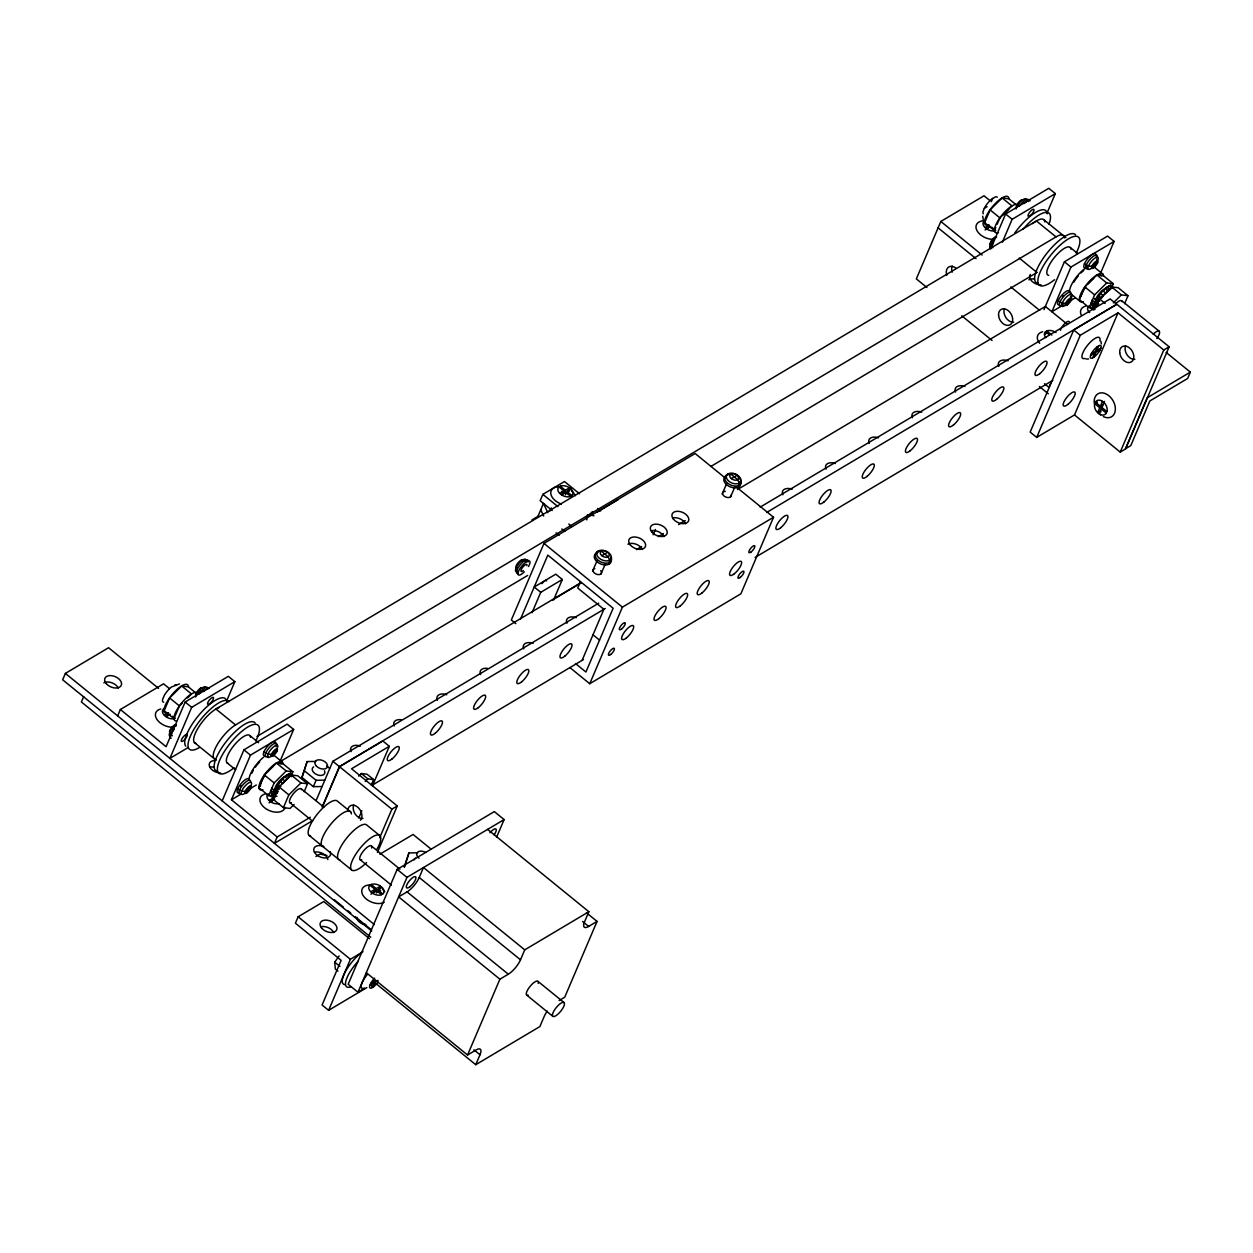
<?xml version="1.0" encoding="UTF-8"?>
<svg xmlns="http://www.w3.org/2000/svg" width="1253" height="1253" viewBox="0 0 1253 1253"><rect width="100%" height="100%" fill="white"/><g stroke="black" fill="none" stroke-linecap="round" stroke-linejoin="round"><path stroke-width="1.5" d="M275.848 791.52L274.501 791.598L277.054 793.509L276.146 793.008C273.248 790.894 284.901 772.13 275.19 790.079L278.244 791.63M1094.48 307.674L1091.911 305.763L1091.347 302.318L1093.916 304.26L1094.48 307.674L1096.61 304.965C1095.78 296.804 1103.501 288.174 1110.816 285.245L1112.084 286.843M175.984 726.114A4.73 1.535 -50.9 0 0 174.292 725.236L173.494 725.8A4.73 1.535 -50.9 0 0 170.439 729.403L169.359 734.07A7.69 2.49 -50.9 0 0 169.515 735.824M195.64 697.013L196.721 692.345A4.73 1.535 -50.9 0 1 199.76 688.743L200.558 688.195A4.73 1.535 -50.9 0 1 202.313 688.414M245.275 792.992A7.69 2.49 -50.9 0 1 243.99 793.885L242.863 794.418A7.69 2.49 -50.9 0 1 241.234 792.491L242.44 789.625A7.69 2.49 -50.9 0 1 248.689 782.874L249.817 782.342A7.69 2.49 -50.9 0 1 251.446 784.268L250.365 788.936A4.73 1.535 -50.9 0 1 246.528 793.102L245.839 793.415A4.73 1.535 -50.9 0 1 244.836 792.225L245.572 790.471A4.73 1.535 -50.9 0 1 249.425 786.32L250.114 785.991A4.73 1.535 -50.9 0 1 251.117 787.182L245.102 791.41L241.672 791.16L237.678 788.936M1016.105 208.969L1017.185 204.302A4.73 1.535 -50.9 0 1 1020.24 200.699L1021.023 200.151A4.73 1.535 -50.9 0 1 1022.62 199.932M1100.557 293.797L1103.345 295.583L1111.536 288.159L1109.344 285.574L1102.311 291.698L1102.891 290.743L1105.475 293.014M291.291 776.703L291.62 774.902L290.351 773.289L284.76 776.468L278.041 784.519L280.938 786.398M321.99 786.539L313.344 786.665L301.957 777.424L307.142 761.558L315.787 761.432M301.957 777.424L307.142 761.558M404.265 866.872L408.948 852.917L417.594 852.776M408.948 852.917L404.453 867.17M276.24 788.497L274.062 790.048L273.405 794.339L274.015 795.733L276.976 796.281M1094.135 298.512L1096.704 300.454L1094.527 302.004L1093.916 304.26L1096.187 302.38M590.962 513.965L591.447 512.211M609.224 564.069L609.71 560.169L608.222 556.802L601.268 551.148L598.401 550.975L596.162 553.45M738.784 487.01L739.27 483.11L737.766 479.742L730.812 474.088L726.646 474.918M169.969 730.342L169.703 731.157A4.73 1.535 -50.9 0 0 169.797 732.238M1016.7 205.241L1016.434 206.056A4.73 1.535 -50.9 0 0 1016.888 207.325M158.551 688.367L108.557 647.723L65.375 673.409L62.65 679.784L371.702 931.01M83.669 696.621L81.382 701.978L370.747 937.197M117.641 715.886L120.366 709.511L163.548 683.825L169.437 688.617M196.721 693.661L188.326 686.832L181.685 686.002L169.625 697.952L164.174 710.717L173.979 718.674L179.414 705.925L182.108 703.262M167.307 716.215L168.669 713.035L164.519 715.494M226.605 701.007L234.859 681.648L228.328 676.338L185.146 702.025L166.085 746.694L120.366 709.511M234.859 681.648L191.678 707.334L169.907 758.378L188.169 747.508M200.558 688.195L199.117 691.578L195.969 694.099A4.73 1.535 -50.9 0 0 196.063 695.18M222.173 800.871L243.943 749.827L287.125 724.14L293.656 729.45L279.936 761.605M310.368 817.207L277.164 836.973L231.429 799.79L250.475 755.136L293.656 729.45M246.528 793.102L249.425 786.32M291.495 774.996L292.857 771.801L283.053 763.829L276.427 763.014L264.352 774.965L258.917 787.714L268.706 795.686L275.331 796.501L272.668 794.48M272.794 756.045L276.38 748.934A4.73 1.535 -50.9 0 1 277.383 750.124L276.647 751.878A4.73 1.535 -50.9 0 1 272.794 756.045L272.105 756.373A4.73 1.535 -50.9 0 1 271.102 755.183L271.854 753.429A4.73 1.535 -50.9 0 1 275.691 749.263M268.706 795.686L274.156 782.921L286.217 770.987L292.857 771.801M269.426 794.935L273.201 798.004L271.838 801.184L269.066 802.844M273.107 800.448L274.47 797.253L271.948 795.216M304.15 791.724L307.549 783.751L297.744 775.779L291.119 774.965L279.059 786.9L273.608 799.665L283.413 807.637L290.038 808.451L294.063 804.473M283.413 807.637L288.848 794.872L300.924 782.937L307.549 783.751M277.164 836.973L274.438 843.347L312.639 820.637M313.344 786.665L316.069 780.29L324.715 780.149M316.085 800.62L332.859 761.307L598.683 603.194M322.131 807.104L339.391 766.617L605.215 608.504M322.804 806.071L339.61 766.664L382.791 740.977L389.338 746.287L372.533 785.694M369.494 938.716L323.76 901.549L298.12 916.789L295.41 923.179L341.145 960.346L322.084 1005.016L328.615 1010.325L366.816 987.599M371.248 785.114L373.613 779.554L367.082 774.244L361.303 773.524L358.687 776.124M358.781 817.943L361.835 810.769M379.659 837.818L391.876 809.156L397.279 805.945L351.545 768.778L389.338 746.287M377.419 852.51L397.279 805.945M579.544 493.776L564.461 481.528L542.862 494.371L540.153 500.746L552.213 510.551M369.98 885.276L375.007 889.348L373.645 892.543L370.888 894.188M376.276 888.612L374.913 891.791L379.064 889.332L380.426 886.137L376.276 888.612L371.248 884.524M376.433 893.029L377.795 889.849L381.946 887.375M538.023 516.22L543.457 503.455L547.874 512.728M328.615 1010.325L350.386 959.281L362.023 952.358M496.548 837.317L504.113 819.572L494.324 811.599L397.154 869.394L348.177 984.247L357.966 992.219L364.576 988.288M549.973 511.067L551.336 507.888M562.691 494.215L564.054 491.019L559.026 486.947M563.944 493.463L565.307 490.283L569.457 487.809L568.11 491.004L563.944 493.463L561.438 491.427M725.283 478.035L695.133 453.523L543.99 543.426L511.334 619.984L515.86 623.665M565.479 494.7L566.842 491.521L570.992 489.046M570.303 488.372L571.666 489.719A8.019 5.028 23.1 0 1 572.386 495.139L569.88 496.642A8.019 5.028 23.1 0 1 562.268 495.311L559.214 492.821A8.019 5.028 23.1 0 1 558.493 487.401L561.015 485.898A8.019 5.028 23.1 0 1 568.611 487.229L570.303 488.372L568.94 491.568L568.11 491.004M357.966 992.219L406.959 877.366L504.113 819.572M520.59 618.919L547.812 555.11L613.14 608.222L585.918 672.031L575.534 663.573M371.969 987.693L374.052 982.791L369.901 985.265M524.741 949.852L520.496 959.814A13.344 4.339 -50.9 0 1 508.311 974.192L499.9 979.204L398.626 896.882L407.053 891.885A13.344 4.339 -50.9 0 0 419.238 877.492L423.483 867.546L524.741 949.852L588.863 911.714L487.605 829.392M532.024 612.748L540.732 592.324L562.315 579.481L555.784 574.172L534.201 587.015L540.732 592.324M378.093 980.394L375.32 982.039L373.222 986.941L371.045 985.171M553.607 599.905L562.315 579.481M580.468 581.674L577.743 588.049L603.883 609.287L582.112 660.331M592.575 571.18L597.039 560.749M600.939 574.172L605.387 563.74M653.158 534.765L655.429 529.455M570.131 667.786L589.74 683.715L622.396 607.157L773.524 517.254L735.84 486.603M366.299 972.688L467.557 1055.01L499.9 979.204M375.994 983.621L475.748 1064.705L479.993 1054.76A13.344 4.339 -50.9 0 0 475.983 1049.998L467.557 1055.01M722.135 494.121L726.583 483.689M730.483 497.112L734.947 486.681M588.863 911.714L584.618 921.66A13.344 4.339 -50.9 0 0 588.644 926.421L597.054 921.409L586.482 912.81M597.054 921.409L564.727 997.216L559.104 1000.552M773.524 517.254L740.868 593.812L589.74 683.715M989.901 200.574L984.012 195.781L940.831 221.468L916.335 278.886L926.938 287.517M991.295 201.702L992.705 198.381M1015.791 204.474L1008.79 198.788L1002.149 197.958L990.089 209.909L984.639 222.674L994.443 230.63L995.806 227.451M997.169 224.256L999.878 217.865L1011.954 205.931L1002.149 197.958M991.123 247.922L1005.611 213.981L1048.792 188.295L1055.324 193.604L1047.069 212.963M1002.384 242.174L1012.142 219.291L1055.324 193.604M1044 309.632L1064.408 261.783L1107.589 236.097L1114.121 241.406L1100.4 273.561M1114.121 241.406L1070.939 267.093L1051.893 311.746L1063.515 304.839M1045.488 334.159L1046.85 330.98L1051.862 335.068M1066.992 305.059L1070.579 297.948A4.73 1.535 -50.9 0 1 1071.581 299.138L1070.829 300.892A4.73 1.535 -50.9 0 1 1066.992 305.059L1066.303 305.372A4.73 1.535 -50.9 0 1 1065.301 304.181L1066.052 302.427A4.73 1.535 -50.9 0 1 1069.89 298.277M1111.959 286.953L1113.322 283.758L1103.517 275.785L1096.892 274.971L1084.816 286.906L1079.381 299.671L1089.17 307.643L1094.151 308.254M1093.258 268.001L1096.845 260.89A4.73 1.535 -50.9 0 1 1097.847 262.081L1097.111 263.835A4.73 1.535 -50.9 0 1 1093.258 268.001L1092.569 268.33A4.73 1.535 -50.9 0 1 1091.567 267.14L1092.318 265.385A4.73 1.535 -50.9 0 1 1096.156 261.219M1051.721 380.99L1048.996 387.381L1044.516 383.731M1073.711 329.993L1030.17 432.097L1036.701 437.407L1074.494 414.931L1118.036 312.827L1163.771 350.01L1169.159 346.799L1116.893 304.307L1073.711 329.993L1080.258 335.303L1118.036 312.827M1089.17 307.643L1094.621 294.878L1106.697 282.943L1113.322 283.758M1036.701 437.407L1080.258 335.303M1096.109 306.844L1099.523 298.856L1111.583 286.921L1118.224 287.736L1128.013 295.708L1124.614 303.68M1092.679 357.825L1094.777 352.923L1090.627 355.398M1097.503 346.517L1095.42 351.435L1091.269 353.91M1093.947 357.074L1096.046 352.171L1100.197 349.697M1098.771 345.781L1096.673 350.683L1100.823 348.209M1102.452 406.144L1099.742 407.742L1097.659 412.66L1100.353 411.047L1101.074 411.767M1095.357 402.166L1100.385 406.254L1102.468 401.352M1099.179 413.897L1104.473 401.383M1074.494 414.931L1120.229 452.098L1163.771 350.01M1169.159 346.799L1125.617 448.887L1120.229 452.098M1190.35 372.11L1187.625 378.484L1149.847 400.96L1130.786 445.629L1125.398 448.84L1147.168 397.796L1190.35 372.11L1166.104 352.406M1098.724 303.586L1095.655 302.036L1100.588 293.5M196.079 695.681L196.846 694.162A7.69 2.49 -50.9 0 1 201.811 688.304L203.096 687.396A7.69 2.49 -50.9 0 1 205.711 687.051M250.24 787.135L251.023 785.6M276.506 750.077L277.289 748.542L277.117 750.939L271.368 754.369L267.938 754.102L263.944 751.878M1016.543 207.638L1017.311 206.118A7.69 2.49 -50.9 0 1 1022.276 200.261L1023.56 199.352A7.69 2.49 -50.9 0 1 1026.426 199.697M1070.704 299.075L1071.91 296.225A7.69 2.49 -50.9 0 0 1070.281 294.298L1069.154 294.831A7.69 2.49 -50.9 0 0 1062.904 301.581L1061.698 304.432A7.69 2.49 -50.9 0 0 1063.327 306.374L1064.455 305.842A7.69 2.49 -50.9 0 0 1067.102 303.727M1096.97 262.034L1098.192 259.167A7.69 2.49 -50.9 0 0 1096.547 257.241L1095.435 257.773A7.69 2.49 -50.9 0 0 1089.186 264.54L1087.964 267.39A7.69 2.49 -50.9 0 0 1089.593 269.317L1090.721 268.784A7.69 2.49 -50.9 0 0 1092.021 267.891M285.011 781.058L282.88 783.626L280.092 781.841L282.426 778.786L285.011 781.058L289.271 777.22L286.953 774.699L285.292 776.625L288.879 773.618L291.072 776.202L293.374 776.312L291.291 773.727M275.19 790.079L276.208 788.623M1095.655 302.036L1096.673 300.579M1103.345 295.583L1101.403 298.355L1098.959 296.068M337.934 971.106L335.318 968.992L334.723 962.163L339.124 955.945M1104.081 289.913L1105.224 288.409L1107.668 290.837M277.164 786.43L276.302 787.557L279.325 789.218M1097.628 298.386L1096.767 299.514L1099.789 301.174M276.146 793.008L274.015 795.733L271.447 793.807M1105.773 288.582L1107.433 286.655L1109.735 289.177M275.691 791.959L273.405 794.339L270.836 792.413M1096.156 303.915L1093.885 306.296L1091.316 304.369M281.847 779.742L284.76 776.468L287.203 778.88M187.464 697.952L191.49 693.974L181.685 686.002M365.218 781.449L367.849 778.833L373.613 779.554M1113.337 302.85L1121.388 294.894L1128.013 295.708M164.174 708.493L163.109 709.402A8.019 5.028 23.1 0 0 163.845 714.836L166.884 717.311A8.019 5.028 23.1 0 0 174.496 718.642M268.173 793.916L267.641 794.371A8.019 5.028 23.1 0 0 268.377 799.806L271.415 802.28A8.019 5.028 23.1 0 0 279.027 803.612M984.231 221.061L983.699 221.53A8.019 5.028 23.1 0 0 984.435 226.95L987.474 229.44A8.019 5.028 23.1 0 0 995.086 230.771L995.806 230.474M275.723 790.424L273.452 792.303L270.883 790.361M522.297 560.811A4.73 1.535 -50.9 0 0 521.232 560.263L519.744 561.14A4.73 1.535 -50.9 0 0 516.22 565.683L515.938 566.497A4.73 1.535 -50.9 0 0 516.941 567.687M175.953 725.064L175.545 725.362A7.69 2.49 -50.9 0 0 170.58 731.219L169.797 732.739L172.35 735.824M996.417 237.021L996.01 237.318A7.69 2.49 -50.9 0 0 991.045 243.176L989.823 246.027A7.69 2.49 -50.9 0 0 990.575 248.078M984.278 208.343L987.082 206.682M985.109 227.623L989.259 225.148L987.897 228.344L985.124 229.988M166.038 716.732L170.189 714.273M986.628 228.86L990.778 226.386M559.903 493.494L564.054 491.019M561.422 494.731L565.573 492.257L570.601 496.345M993.3 240.592L990.168 243.113A4.73 1.535 -50.9 0 0 990.622 244.382M531.977 519.885L538.633 515.938M215.72 759.365A22.679 7.361 -50.9 0 1 217.114 744.893A22.679 7.361 -50.9 0 1 235.548 724.939L1056.013 236.895A22.679 7.361 -50.9 0 1 1064.455 237.945M596.773 512.399L618.356 499.555M256.975 736.451L527.67 575.44M710.921 466.429L1037.092 272.418M601.879 555.674L607.611 552.275L608.41 553.059A4.73 2.96 23.1 0 1 608.833 556.254L607.345 557.146A4.73 2.96 23.1 0 1 601.879 555.674L601.08 554.891A4.73 2.96 23.1 0 1 600.641 551.696L602.129 550.803A4.73 2.96 23.1 0 1 607.611 552.275M731.423 478.615L737.156 475.2L737.954 475.999A4.73 2.96 23.1 0 1 738.377 479.194L736.889 480.087A4.73 2.96 23.1 0 1 731.423 478.615L730.624 477.832A4.73 2.96 23.1 0 1 730.186 474.636L731.674 473.744A4.73 2.96 23.1 0 1 737.156 475.2M279.858 761.793L581 582.661M636.524 549.628L641.567 546.621M658.405 536.613L663.448 533.621M678.593 524.615L685.313 520.606M737.469 489.578L1045.362 306.437L1067.493 324.433M552.495 599.936L581.047 582.958M638.137 549.002L641.505 546.997M231.429 799.79L241.39 793.869M248.031 789.923L256.332 784.973M1070.156 300.877L1075.137 297.916M760.195 507.12L1110.142 298.95L1116.674 304.26L766.726 512.43M269.05 800.479L273.201 798.004M270.57 801.716L274.72 799.242M373.143 784.644L583.444 659.548M755.058 557.46L1052.833 380.332M315.928 856.472L319.985 854.076L326.97 855.47M1097.424 402.056L1094.715 403.654L1099.742 407.742M1100.385 406.254L1103.079 404.656M379.847 854.217L413.067 834.467L430.985 849.033M370.857 891.823L375.007 889.348M372.392 893.06L376.542 890.601L381.57 894.673M370.543 983.762L374.694 981.303M475.748 1064.705L539.886 1026.567L544.131 1016.606A13.344 4.339 -50.9 0 1 547.248 1011.171M239.48 792.507L239.041 792.71A8.896 2.882 -50.9 0 1 238.086 788.074A8.896 2.882 -50.9 0 1 245.792 779.35L247.107 778.724A8.896 2.882 -50.9 0 1 249.112 779.758A17.808 5.779 -50.9 0 1 263.647 757.141M179.445 683.95L171.332 687.067A10.838 3.508 -50.9 0 0 164.347 695.321L162.639 699.346A10.838 3.508 -50.9 0 0 163.689 702.228M1062.528 305.199L1061.275 305.795A8.63 2.804 -50.9 0 1 1060.32 301.284A8.63 2.804 -50.9 0 1 1067.807 292.81L1069.075 292.215A8.63 2.804 -50.9 0 1 1070.908 294.392M268.346 756.185L267.077 756.781A8.63 2.804 -50.9 0 1 266.137 752.27A8.63 2.804 -50.9 0 1 273.624 743.812L274.877 743.217A8.63 2.804 -50.9 0 1 276.208 746.882M1097.973 302.834L1096.312 303.477L1098.834 305.387M520.543 560.577L524.193 559.261A7.69 2.49 -50.9 0 1 525.837 561.203M286.749 775.795L287.877 775.544M1085.991 359.047L1088.606 358.922M526.714 561.579L523.081 559.778L521.781 560.702A7.69 2.49 -50.9 0 0 516.064 568.079L515.609 569.41A7.69 2.49 -50.9 0 0 517.238 571.352M1056.028 332.593L1055.183 332.029A8.019 5.028 23.1 0 0 1047.571 330.682L1045.049 332.186A8.019 5.028 23.1 0 0 1045.785 337.621M379.064 889.332L380.583 890.57M1084.409 263.835L1088.403 266.059L1091.833 266.325L1097.581 262.895L1096.72 258.901M1058.143 300.892L1062.137 303.116L1065.567 303.367L1071.315 299.953L1070.438 295.959M1091.958 300.078L1094.527 302.004M271.494 788.121L274.062 790.048M1044.109 219.948L1065.88 237.647M1070.36 247.561L1077.611 253.466M1093.133 266.2L1102.922 274.172M1056.013 236.895L1036.403 220.967L215.939 709.01L235.548 724.939M1096.892 274.971L1106.697 282.943M1111.583 286.921L1121.388 294.894M1121.639 300.673L1159.323 331.325A9.006 2.929 -50.9 0 1 1156.864 338.608M1005.611 213.981L1012.142 219.291M1064.408 261.783L1070.939 267.093M990.089 209.909L999.878 217.865A17.808 5.779 -50.9 0 0 998.469 232.682M1084.816 286.906L1094.621 294.878M1099.523 298.856L1105.115 303.414M1092.538 307.33L1095.059 309.381M992.047 227.419L994.553 229.456M1088.763 306.045L1093.791 310.133M1070.156 293.327L1079.961 301.3M1019.206 258.04L1036.623 272.214M940.831 221.468L982.133 255.048M938.105 227.842L975.977 258.635M1010.826 286.953L1039.598 310.352M1045.582 331.732L1049.356 334.786M1101.904 407.491L1106.932 411.579M1101.277 408.979L1106.289 413.067M961.787 315.834L992.078 340.471M1039.363 386.504L1048.322 393.787M597.634 508.483L600.641 510.942M560.279 486.195L565.307 490.283M566.842 491.521L571.869 495.608M542.862 494.371L557.945 506.619M568.799 524.036L571.807 526.479M561.814 528.97L564.821 531.413M556.066 532.885L559.089 535.344M543.99 543.426L622.396 607.157M592.998 634.817L599.529 640.126M582.598 921.503L588.644 926.421M361.303 773.524L367.849 778.833M332.859 761.307L391.876 809.156M326.657 765.975L329.508 768.293M304.683 771.034L316.069 780.29M350.668 811.928L337.605 801.309A22.256 7.22 -50.9 0 0 316.68 814.92A22.256 7.22 -50.9 0 0 310.603 836.096M380.066 835.829L367.004 825.21A22.256 7.22 -50.9 0 0 346.079 838.821A22.256 7.22 -50.9 0 0 340.002 859.997M249.895 735.605L258.604 742.684M274.062 755.387L282.458 762.216M419.238 877.492L520.496 959.814M276.427 763.014L286.217 770.987M291.119 774.965L300.924 782.937M301.174 788.717L323.775 807.104M371.749 846.245L399.958 869.175M538.054 981.428L564.179 1002.666A8.896 2.882 -50.9 0 1 557.209 1014.789A8.896 2.882 -50.9 0 1 553.936 1010.905A8.896 2.882 -50.9 0 1 564.179 1002.666M397.154 869.394L406.959 877.366M185.146 702.025L191.678 707.334M243.943 749.827L250.475 755.136M169.625 697.952L179.414 705.925M264.352 774.965L274.156 782.921M279.059 786.9L288.848 794.872M407.053 891.885L508.311 974.192M274.47 790.204L277.477 792.648M289.537 802.453L312.154 820.84M360.269 859.809L391.453 885.151M526.573 994.992L552.698 1016.23M172.71 716.309L175.216 718.361M226.934 762.732L235.642 769.812M377.795 889.849L382.823 893.937M308.896 835.218L351.357 869.739M194.387 742.543L216.158 760.258M65.375 673.409L374.428 924.636M334.535 899.905L343.385 907.094M347.817 910.696L350.762 913.092M355.194 916.679L371.421 929.883M473.947 1049.842L479.993 1054.76M298.12 916.789L350.386 959.281M373.143 980.269L375.32 982.039M334.723 962.163L339.939 966.408M992.815 247.781L990.262 244.695L990.919 241.359A4.73 1.535 -50.9 0 1 993.958 237.757L994.757 237.193A4.73 1.535 -50.9 0 1 996.511 237.412M1089.64 312.592L1088.967 311.934A8.019 5.028 23.1 0 1 1088.23 306.499M738.158 476.986L739.129 477.957M1110.816 285.245L1112.946 287.845M290.351 773.289L292.482 775.889M540.732 509.83L543.692 516.017M1100.948 341.364L1101.34 343.886M982.728 216.205L983.245 219.588M347.848 809.955A8.896 6.312 59.3 0 1 357.591 807.057A8.896 6.312 59.3 0 1 360.472 820.214M362.963 818.491A8.896 6.312 59.3 0 1 355.241 814.09A8.896 6.312 59.3 0 1 353.722 804.912M103.842 682.869A8.896 5.576 23.1 0 1 118.315 688.069M330.103 851.633A8.896 5.576 23.1 0 1 323.697 857.882A8.896 5.576 23.1 0 1 313.689 849.753A8.896 5.576 23.1 0 1 323.572 846.323M220.591 772.991A8.896 5.576 23.1 0 1 209.69 766.899A8.896 5.576 23.1 0 1 214.67 760.571M209.987 767.196A8.896 5.576 23.1 0 1 214.106 767.134M314.519 852.165A8.896 5.576 23.1 0 1 327.879 859.621M172.522 727.226A13.344 8.364 23.1 0 1 156.86 719.316A13.344 8.364 23.1 0 1 160.713 708.979M993.112 239.339A13.344 8.364 23.1 0 1 976.76 230.223A13.344 8.364 23.1 0 1 984.231 220.732M946.798 275.378A8.896 6.312 59.3 0 1 948.349 267.265A8.896 6.312 59.3 0 1 956.07 268.236M1041.055 284.932A8.896 5.576 23.1 0 1 1031.892 281.22A8.896 5.576 23.1 0 1 1030.389 274.438M952.202 272.167A8.896 6.312 59.3 0 1 952.217 266.09M1028.838 279.811A8.896 5.576 23.1 0 1 1034.571 279.09M1013.708 322.162A8.896 6.312 59.3 0 1 1006.002 317.745A8.896 6.312 59.3 0 1 1004.483 308.583M174.731 685.046A10.838 3.508 -50.9 0 1 175.984 684.874M168.09 712.941A18.028 5.842 -50.9 0 1 170.925 696.057A18.028 5.842 -50.9 0 1 188.467 686.675M175.937 720.992A17.808 5.779 -50.9 0 1 180.792 704.061A17.808 5.779 -50.9 0 1 197.535 693.175M1039.661 343.291A13.344 8.364 23.1 0 1 1042.653 331.747M1081.292 315.192A13.344 8.364 23.1 0 1 1085.834 306.061M384.232 902.207A13.344 8.364 23.1 0 1 364.075 896.835A13.344 8.364 23.1 0 1 369.995 884.931M382.525 889.426A13.344 8.364 23.1 0 1 384.781 891.65M365.766 924.416A6.672 4.182 23.1 0 1 357.277 917.509M377.075 890.883A6.672 4.182 23.1 0 1 378.469 891.838M419.003 858.195A6.672 4.182 23.1 0 1 417.672 852.15A6.672 4.182 23.1 0 1 425.691 852.432M414.07 859.934A6.672 4.182 23.1 0 1 415.432 858.195M320.893 926.719A8.896 5.576 23.1 0 1 333.737 932.561M592.779 511.647A8.896 5.576 23.1 0 1 587.391 514.858M586.905 519.901A6.672 4.182 23.1 0 1 593.922 515.735M561.36 504.066A13.344 8.364 23.1 0 1 550.803 493.682A13.344 8.364 23.1 0 1 559.026 486.603M571.556 491.098A13.344 8.364 23.1 0 1 575.378 495.718M566.105 492.554A6.672 4.182 23.1 0 1 567.515 493.494M528.5 566.513A8.896 2.882 -50.9 0 0 529.377 564.743L529.909 563.208A8.896 2.882 -50.9 0 0 525.978 562.049A8.896 2.882 -50.9 0 0 518.585 571.164L518.069 572.715A8.896 2.882 -50.9 0 0 524.334 571.885M528.093 562.017A8.63 2.804 -50.9 0 0 524.287 560.905A8.63 2.804 -50.9 0 0 517.113 569.755L516.612 571.243A8.63 2.804 -50.9 0 0 518.444 573.42M523.362 570.632A4.448 1.441 -50.9 0 1 521.029 570.334A4.448 1.441 -50.9 0 1 524.6 565.291A4.448 1.441 -50.9 0 1 526.949 565.589M541.923 583.694A4.448 1.441 -50.9 0 1 546.606 580.906M610.634 558.634A8.896 5.576 23.1 0 1 607.611 564.727A8.896 5.576 23.1 0 1 597.305 561.971L595.801 560.483A8.896 5.576 23.1 0 1 597.791 552.792M611.088 557.037A8.63 5.404 23.1 0 1 608.144 562.942A8.63 5.404 23.1 0 1 598.151 560.279L596.679 558.838A8.63 5.404 23.1 0 1 598.605 551.383M740.194 481.575A8.896 5.576 23.1 0 1 737.156 487.652A8.896 5.576 23.1 0 1 726.85 484.911L725.346 483.423A8.896 5.576 23.1 0 1 725.706 476.391M739.63 478.427A8.63 5.404 23.1 0 1 738.518 485.616A8.63 5.404 23.1 0 1 727.695 483.219L726.223 481.779A8.63 5.404 23.1 0 1 732.144 474.26M627.91 544.241A8.896 5.576 23.1 0 1 642.397 549.441M651.121 530.755A8.896 5.576 23.1 0 1 663.98 536.597M672.72 517.912A8.896 5.576 23.1 0 1 685.579 523.754M731.016 495.201A4.448 2.788 23.1 0 1 727.57 497.519A4.448 2.788 23.1 0 1 722.715 494.246A4.448 2.788 23.1 0 1 725.33 491.364M600.704 570.663A4.448 2.788 23.1 0 1 599.717 574.5A4.448 2.788 23.1 0 1 593.797 572.386A4.448 2.788 23.1 0 1 594.799 568.533M185.757 746.208A30.98 10.055 -50.9 0 1 199.164 714.805A30.98 10.055 -50.9 0 1 225.728 699.017M199.54 747.477A30.98 10.055 -50.9 0 1 195.28 727.1A30.98 10.055 -50.9 0 1 228.986 701.664M196.126 743.436A22.679 7.361 -50.9 0 1 198.961 726.599A22.679 7.361 -50.9 0 1 219.275 707.444M234.123 767.729A30.98 10.055 -50.9 0 1 218.555 763.14A30.98 10.055 -50.9 0 1 247.875 726.959A30.98 10.055 -50.9 0 1 255.8 740.993M217.552 771.331A30.98 10.055 -50.9 0 1 226.01 741.854A30.98 10.055 -50.9 0 1 255.126 722.903M228.297 763.422A17.808 5.779 -50.9 0 1 234.624 744.689A17.808 5.779 -50.9 0 1 250.475 737.218M1022.887 229.424A30.98 10.055 -50.9 0 1 1044.798 212.54A30.98 10.055 -50.9 0 1 1049.012 224.162M1032.613 223.629A22.679 7.361 -50.9 0 1 1044.861 222.016M1014.679 233.136A30.98 10.055 -50.9 0 1 1047.21 213.793M1054.587 279.685A30.98 10.055 -50.9 0 1 1039.019 275.096A30.98 10.055 -50.9 0 1 1068.339 238.916A30.98 10.055 -50.9 0 1 1076.264 252.949M1038.017 283.288A30.98 10.055 -50.9 0 1 1046.474 253.811A30.98 10.055 -50.9 0 1 1075.591 234.859M1048.761 275.378A17.808 5.779 -50.9 0 1 1055.089 256.646A17.808 5.779 -50.9 0 1 1070.939 249.175M1134.842 359.345A8.896 6.312 59.3 0 1 1127.136 354.944A8.896 6.312 59.3 0 1 1125.617 345.765M1087.087 266.999A17.808 5.779 -50.9 0 0 1069.576 291.714A8.896 2.882 -50.9 0 0 1067.572 290.68L1066.256 291.291A8.896 2.882 -50.9 0 0 1058.55 300.031A8.896 2.882 -50.9 0 0 1059.521 304.667M1097.189 257.335A8.63 2.804 -50.9 0 0 1095.357 255.173L1094.088 255.769A8.63 2.804 -50.9 0 0 1086.602 264.226A8.63 2.804 -50.9 0 0 1087.541 268.737M1095.733 255.878A8.896 2.882 -50.9 0 0 1093.838 253.623L1092.538 254.249A8.896 2.882 -50.9 0 0 1084.816 262.973A8.896 2.882 -50.9 0 0 1085.787 267.625M1062.591 296.554A4.448 1.441 -50.9 0 1 1063.374 295.724M1073.758 282.301A15.584 5.059 -50.9 0 1 1078.332 275.848M1081.041 272.903A15.584 5.059 -50.9 0 1 1083.798 270.429M1083.391 301.722A17.808 5.779 -50.9 0 1 1086.194 285.058A17.808 5.779 -50.9 0 1 1103.517 275.785M1081.088 296.053A15.584 5.059 -50.9 0 1 1085.646 287.015M1088.137 283.804A15.584 5.059 -50.9 0 1 1093.603 278.401M1098.489 275.488A15.584 5.059 -50.9 0 1 1101.497 275.864M324.48 770.72A6.672 4.182 23.1 0 1 317.463 774.902A6.672 4.182 23.1 0 1 313.626 766.836M285.151 807.371A13.344 8.364 23.1 0 1 265.871 808.702A13.344 8.364 23.1 0 1 265.244 793.948M1084.941 358.436A13.344 4.339 -50.9 0 1 1088.137 344.575A13.344 4.339 -50.9 0 1 1099.852 340.816M1060.398 330.259A6.672 2.161 -50.9 0 1 1065.175 323.196A6.672 2.161 -50.9 0 1 1069.373 322.225M1115.609 303.727A8.896 2.882 -50.9 0 1 1121.983 301.675M1097.221 302.693A8.896 2.882 -50.9 0 1 1095.498 302.474M1095.326 300.454A8.896 2.882 -50.9 0 1 1100.901 291.777A8.896 2.882 -50.9 0 1 1106.994 288.91M361.694 859.777A8.896 2.882 -50.9 0 1 363.824 850.536A8.896 2.882 -50.9 0 1 371.624 848.03M366.565 862.581A22.256 7.22 -50.9 0 1 350.918 864.664A22.256 7.22 -50.9 0 1 372.517 836.832A22.256 7.22 -50.9 0 1 376.981 849.158M323.666 846.715A22.256 7.22 -50.9 0 1 331.575 823.284A22.256 7.22 -50.9 0 1 351.404 813.964M528.28 995.211A8.896 2.882 -50.9 0 1 530.411 985.97A8.896 2.882 -50.9 0 1 538.226 983.464M489.939 832.744A7.126 2.302 -50.9 0 1 495.812 828.922A7.126 2.302 -50.9 0 1 494.105 834.858M350.558 986.941A22.256 7.22 -50.9 0 1 346.141 980.128A22.256 7.22 -50.9 0 1 358.452 960.988M344.716 984.623A22.256 7.22 -50.9 0 1 345.656 971.185A22.256 7.22 -50.9 0 1 362.963 951.607M203.675 691.64A8.896 2.882 -50.9 0 1 205.241 690.231L206.729 689.181A8.896 2.882 -50.9 0 1 209.063 688.43M208.233 688.445A8.63 2.804 -50.9 0 0 205.022 688.038L203.581 689.056A8.63 2.804 -50.9 0 0 199.164 693.833M171.207 738.205A8.63 2.804 -50.9 0 1 174.277 729.121M185.93 738.127A4.448 1.441 -50.9 0 1 181.278 741.071A4.448 1.441 -50.9 0 1 185.146 735.057A4.448 1.441 -50.9 0 1 186.525 737.203M277.727 747.227A7.69 2.49 -50.9 0 0 276.083 745.284L274.955 745.817A7.69 2.49 -50.9 0 0 268.722 752.583L267.5 755.434A7.69 2.49 -50.9 0 0 269.129 757.36L270.256 756.828A7.69 2.49 -50.9 0 0 272.903 754.713M275.268 743.922A8.896 2.882 -50.9 0 0 273.373 741.682L272.073 742.293A8.896 2.882 -50.9 0 0 264.352 751.017A8.896 2.882 -50.9 0 0 265.323 755.669M247.969 790.314A7.69 2.49 -50.9 0 1 246.637 791.771M250.443 782.436A8.63 2.804 -50.9 0 0 248.611 780.274L247.342 780.87A8.63 2.804 -50.9 0 0 239.856 789.327A8.63 2.804 -50.9 0 0 240.795 793.838M240.827 786.445A4.448 1.441 -50.9 0 1 241.422 785.521M251.728 773.43A15.584 5.059 -50.9 0 1 253.294 770.344M255.377 767.087A15.584 5.059 -50.9 0 1 259.669 761.887M262.926 789.766A17.808 5.779 -50.9 0 1 265.73 773.101A17.808 5.779 -50.9 0 1 283.053 763.829M260.42 786.226A15.584 5.059 -50.9 0 1 265.182 775.059M267.672 771.848A15.584 5.059 -50.9 0 1 273.138 766.444M278.025 763.531A15.584 5.059 -50.9 0 1 281.032 763.907M983.307 213.762A10.838 3.508 -50.9 0 1 983.104 211.303L984.811 207.278A10.838 3.508 -50.9 0 1 991.796 199.023L995.195 197.003A10.838 3.508 -50.9 0 1 997.294 197.254M988.554 224.882A18.028 5.842 -50.9 0 1 991.405 208.014A18.028 5.842 -50.9 0 1 1008.931 198.632M1153.167 334.222A9.006 2.929 -50.9 0 1 1159.323 331.325M999.878 217.865A17.808 5.779 -50.9 0 1 1018 205.132M1094.229 403.168A13.344 9.46 59.3 0 1 1104.316 393.238A13.344 9.46 59.3 0 1 1115.358 409.496A13.344 9.46 59.3 0 1 1103.345 416.591M1100.667 414.853A13.344 9.46 59.3 0 1 1098.27 412.472M1024.14 203.597A8.896 2.882 -50.9 0 1 1025.706 202.187L1027.194 201.138A8.896 2.882 -50.9 0 1 1030.217 200.731M1028.588 201.576A8.63 2.804 -50.9 0 0 1025.487 199.994L1024.046 201.013A8.63 2.804 -50.9 0 0 1019.629 205.79M990.716 249.034A8.63 2.804 -50.9 0 1 993.363 242.847M1003.199 214.764A15.584 5.059 -50.9 0 1 1008.665 209.361M955.6 392.032A8.896 5.576 23.1 0 1 964.935 386.472M826.04 469.092A8.896 5.576 23.1 0 1 835.391 463.532M998.782 366.346A8.896 5.576 23.1 0 1 1008.117 360.786M912.403 417.719A8.896 5.576 23.1 0 1 921.754 412.159M566.951 623.211A8.896 5.576 23.1 0 1 576.302 617.651M869.222 443.405A8.896 5.576 23.1 0 1 878.572 437.845M782.859 494.778A8.896 5.576 23.1 0 1 792.209 489.218M437.407 700.27A8.896 5.576 23.1 0 1 446.757 694.71M523.77 648.897A8.896 5.576 23.1 0 1 533.12 643.337M480.588 674.584A8.896 5.576 23.1 0 1 487.73 668.429M394.225 725.957A8.896 5.576 23.1 0 1 401.367 719.802M351.044 751.643A8.896 5.576 23.1 0 1 360.394 746.083M364.216 988.304A13.344 4.339 -50.9 0 1 367.411 974.442M377.999 982.039A8.019 2.6 -50.9 0 1 373.895 986.471L371.374 987.975A8.019 2.6 -50.9 0 1 369.666 985.954L370.935 982.978A8.019 2.6 -50.9 0 1 374.694 978.139M291.448 802.687A8.896 2.882 -50.9 0 1 292.857 794.355A8.896 2.882 -50.9 0 1 301.519 789.719M274.861 788.497A8.896 2.882 -50.9 0 1 284.807 776.75M1094.934 402.839L1094.495 404.484A8.019 5.685 59.3 0 0 1096.939 411.939L1099.977 414.414A8.019 5.685 59.3 0 0 1105.882 413.725L1107.151 410.749A8.019 5.685 59.3 0 0 1104.723 403.309L1101.669 400.819A8.019 5.685 59.3 0 0 1095.78 401.508L1094.934 402.839M1090.862 354.693L1090.392 356.087A8.019 2.6 -50.9 0 0 1092.099 358.107L1094.621 356.604A8.019 2.6 -50.9 0 0 1099.789 350.495L1101.058 347.52A8.019 2.6 -50.9 0 0 1099.351 345.499L1096.845 347.003A8.019 2.6 -50.9 0 0 1091.661 353.111L1090.862 354.693M598.401 550.975L597.399 551.853A7.69 4.824 23.1 0 0 598.088 557.052L599.404 558.337A7.69 4.824 23.1 0 0 608.3 560.717L610.712 559.277A7.69 4.824 23.1 0 0 610.023 554.077L608.723 552.792A7.69 4.824 23.1 0 0 599.811 550.427L598.401 550.975M727.946 473.916L726.944 474.793A7.69 4.824 23.1 0 0 727.648 479.993L728.948 481.277A7.69 4.824 23.1 0 0 737.845 483.658L740.257 482.217A7.69 4.824 23.1 0 0 739.568 477.017L738.268 475.733A7.69 4.824 23.1 0 0 729.356 473.368L727.946 473.916M370.512 884.806L369.463 885.73A8.019 5.028 23.1 0 0 370.183 891.149L373.222 893.64A8.019 5.028 23.1 0 0 380.834 894.971L383.355 893.467A8.019 5.028 23.1 0 0 382.635 888.048L379.581 885.558A8.019 5.028 23.1 0 0 371.969 884.226L370.512 884.806M106.192 683.527A8.896 5.576 23.1 0 0 120.805 686.111A8.896 5.576 23.1 0 0 112.3 675.774A8.896 5.576 23.1 0 0 106.192 683.527M998.594 315.693A8.896 6.312 59.3 0 0 1009.918 324.887A8.896 6.312 59.3 0 0 1008.336 310.713A8.896 6.312 59.3 0 0 998.594 315.693M321.614 928.034A8.896 5.576 23.1 0 0 336.227 930.603A8.896 5.576 23.1 0 0 327.722 920.282A8.896 5.576 23.1 0 0 321.614 928.034M621.692 628.912A4.448 1.441 -50.9 0 0 625.169 622.866A4.448 1.441 -50.9 0 0 620.047 626.97A4.448 1.441 -50.9 0 0 621.692 628.912M740.351 577.382A4.448 1.441 -50.9 0 0 743.828 571.321A4.448 1.441 -50.9 0 0 738.706 575.44A4.448 1.441 -50.9 0 0 740.351 577.382M610.806 654.442A4.448 1.441 -50.9 0 0 614.283 648.381A4.448 1.441 -50.9 0 0 609.162 652.5A4.448 1.441 -50.9 0 0 610.806 654.442M751.236 551.853A4.448 1.441 -50.9 0 0 754.713 545.807A4.448 1.441 -50.9 0 0 749.592 549.91A4.448 1.441 -50.9 0 0 751.236 551.853M658.812 618.653A8.896 2.882 -50.9 0 0 665.782 606.546A8.896 2.882 -50.9 0 0 655.538 614.769A8.896 2.882 -50.9 0 0 658.812 618.653M680.395 605.81A8.896 2.882 -50.9 0 0 687.38 593.703A8.896 2.882 -50.9 0 0 677.121 601.926A8.896 2.882 -50.9 0 0 680.395 605.81M701.993 592.967A8.896 2.882 -50.9 0 0 708.963 580.859A8.896 2.882 -50.9 0 0 698.72 589.082A8.896 2.882 -50.9 0 0 701.993 592.967M734.383 573.702A8.896 2.882 -50.9 0 0 741.353 561.595A8.896 2.882 -50.9 0 0 731.094 569.817A8.896 2.882 -50.9 0 0 734.383 573.702M626.422 637.918A8.896 2.882 -50.9 0 0 633.391 625.811A8.896 2.882 -50.9 0 0 623.148 634.049A8.896 2.882 -50.9 0 0 626.422 637.918M630.259 544.898A8.896 5.576 23.1 0 0 644.872 547.483A8.896 5.576 23.1 0 0 636.367 537.145A8.896 5.576 23.1 0 0 630.259 544.898M651.858 532.055A8.896 5.576 23.1 0 0 666.471 534.639A8.896 5.576 23.1 0 0 657.966 524.302A8.896 5.576 23.1 0 0 651.858 532.055M673.456 519.212A8.896 5.576 23.1 0 0 688.054 521.796A8.896 5.576 23.1 0 0 679.549 511.459A8.896 5.576 23.1 0 0 673.456 519.212M1067.948 404.359A8.896 2.882 -50.9 0 0 1074.917 392.252A8.896 2.882 -50.9 0 0 1064.674 400.49A8.896 2.882 -50.9 0 0 1067.948 404.359M1119.728 352.876A8.896 6.312 59.3 0 0 1131.052 362.086A8.896 6.312 59.3 0 0 1129.47 347.911A8.896 6.312 59.3 0 0 1119.728 352.876M316.069 765.74A6.672 4.182 23.1 0 0 327.017 767.666A6.672 4.182 23.1 0 0 320.643 759.913A6.672 4.182 23.1 0 0 316.069 765.74M410.154 886.576A7.126 2.302 -50.9 0 0 415.73 876.881A7.126 2.302 -50.9 0 0 407.523 883.475A7.126 2.302 -50.9 0 0 410.154 886.576M209.924 703.544A4.448 1.441 -50.9 0 0 213.417 697.482A4.448 1.441 -50.9 0 0 208.296 701.602A4.448 1.441 -50.9 0 0 209.924 703.544M1030.389 215.5A4.448 1.441 -50.9 0 0 1033.882 209.439A4.448 1.441 -50.9 0 0 1028.76 213.558A4.448 1.441 -50.9 0 0 1030.389 215.5M996.605 399.331A8.896 2.882 -50.9 0 0 1003.575 387.224A8.896 2.882 -50.9 0 0 993.316 395.447A8.896 2.882 -50.9 0 0 996.605 399.331M1039.786 373.645A8.896 2.882 -50.9 0 0 1046.756 361.537A8.896 2.882 -50.9 0 0 1036.497 369.76A8.896 2.882 -50.9 0 0 1039.786 373.645M953.423 425.018A8.896 2.882 -50.9 0 0 960.393 412.91A8.896 2.882 -50.9 0 0 950.134 421.133A8.896 2.882 -50.9 0 0 953.423 425.018M910.242 450.704A8.896 2.882 -50.9 0 0 917.212 438.597A8.896 2.882 -50.9 0 0 906.953 446.82A8.896 2.882 -50.9 0 0 910.242 450.704M867.06 476.391A8.896 2.882 -50.9 0 0 874.03 464.283A8.896 2.882 -50.9 0 0 863.771 472.506A8.896 2.882 -50.9 0 0 867.06 476.391M823.863 502.077A8.896 2.882 -50.9 0 0 830.849 489.97A8.896 2.882 -50.9 0 0 820.59 498.193A8.896 2.882 -50.9 0 0 823.863 502.077M780.682 527.764A8.896 2.882 -50.9 0 0 787.667 515.656A8.896 2.882 -50.9 0 0 777.408 523.879A8.896 2.882 -50.9 0 0 780.682 527.764M564.774 656.196A8.896 2.882 -50.9 0 0 571.744 644.089A8.896 2.882 -50.9 0 0 561.501 652.312A8.896 2.882 -50.9 0 0 564.774 656.196M521.593 681.883A8.896 2.882 -50.9 0 0 528.562 669.775A8.896 2.882 -50.9 0 0 518.319 677.998A8.896 2.882 -50.9 0 0 521.593 681.883M478.411 707.569A8.896 2.882 -50.9 0 0 485.381 695.462A8.896 2.882 -50.9 0 0 475.138 703.685A8.896 2.882 -50.9 0 0 478.411 707.569M435.23 733.256A8.896 2.882 -50.9 0 0 442.199 721.148A8.896 2.882 -50.9 0 0 431.956 729.371A8.896 2.882 -50.9 0 0 435.23 733.256M392.048 758.942A8.896 2.882 -50.9 0 0 399.018 746.835A8.896 2.882 -50.9 0 0 388.775 755.058A8.896 2.882 -50.9 0 0 392.048 758.942"/></g></svg>
